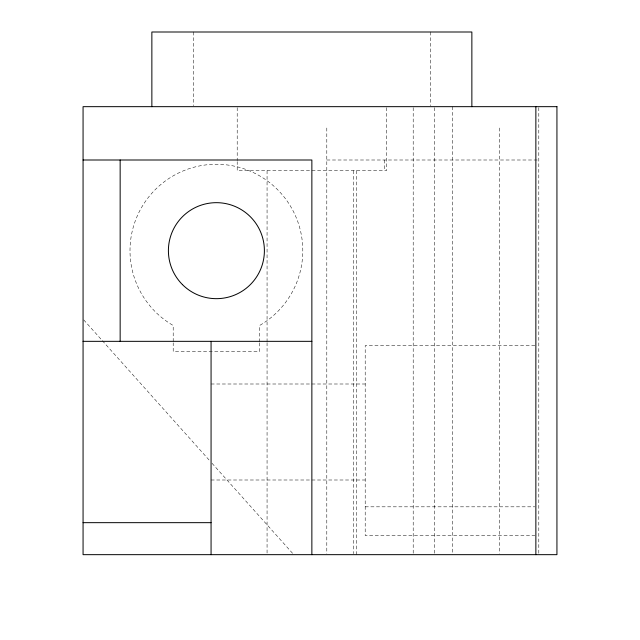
<?xml version="1.0" encoding="UTF-8"?>
<svg xmlns="http://www.w3.org/2000/svg" width="640" height="640" viewBox="0 0 640 640"><rect width="100%" height="100%" fill="white"/><g stroke="black" fill="none" stroke-linecap="round" stroke-linejoin="round"><path stroke-width="0.48" stroke-dasharray="3.2 2.4" d="M326.8 160L538.8 160M534.864 345.6L365.2 345.6L365.2 535.568L534.864 535.568M211.064 384L365.2 384M211.064 480L365.2 480M365.2 506.824L534.864 506.824M83.728 319.888L101.68 339.944M102.344 340.688L209.36 460.312M212.024 463.28L293.12 553.92M538.8 107.656L538.8 554.664M499.6 128L499.6 553.664M452.4 106.664L452.4 554.664M434.264 107.664L434.264 553.664M430.264 32L430.264 105.672M413.2 107.664L413.2 553.664M386.536 107.664L386.536 170.664L237.2 170.664L237.2 161.664M384.568 160L384.568 170.664M356.664 170.664L356.664 554.664M353.76 170.664L353.76 553.664M326.8 128L326.8 553.664M267.064 170.664L267.064 341.664M267.064 342.664L267.064 553.664M259.6 341.872L259.6 325.488A86.4 86.4 0 0 0 282.584 195.128A86.4 86.4 0 0 0 150.216 195.128A86.4 86.4 0 0 0 173.2 325.488L173.2 341.872M259.6 342.832L259.6 351.504L173.2 351.504L173.2 342.832M237.2 107.664L237.2 160.664M193.464 32L193.464 105.672"/><path stroke-width="0.96" d="M83.064 160L311.864 160L311.864 554.664M83.064 341.336L311.864 341.336M83.064 522.664L211.064 522.664M535.864 106.664L535.864 554.664M471.864 106.664L471.864 32L151.864 32L151.864 106.664M211.064 341.336L211.064 554.664M120.152 160L120.152 341.336M556.936 106.664L83.064 106.664L83.064 554.664L556.936 554.664L556.936 106.664M182.456 284.608A48 48 0 0 0 262.76 263.088A48 48 0 0 0 203.976 204.304A48 48 0 0 0 182.456 284.608"/></g></svg>
